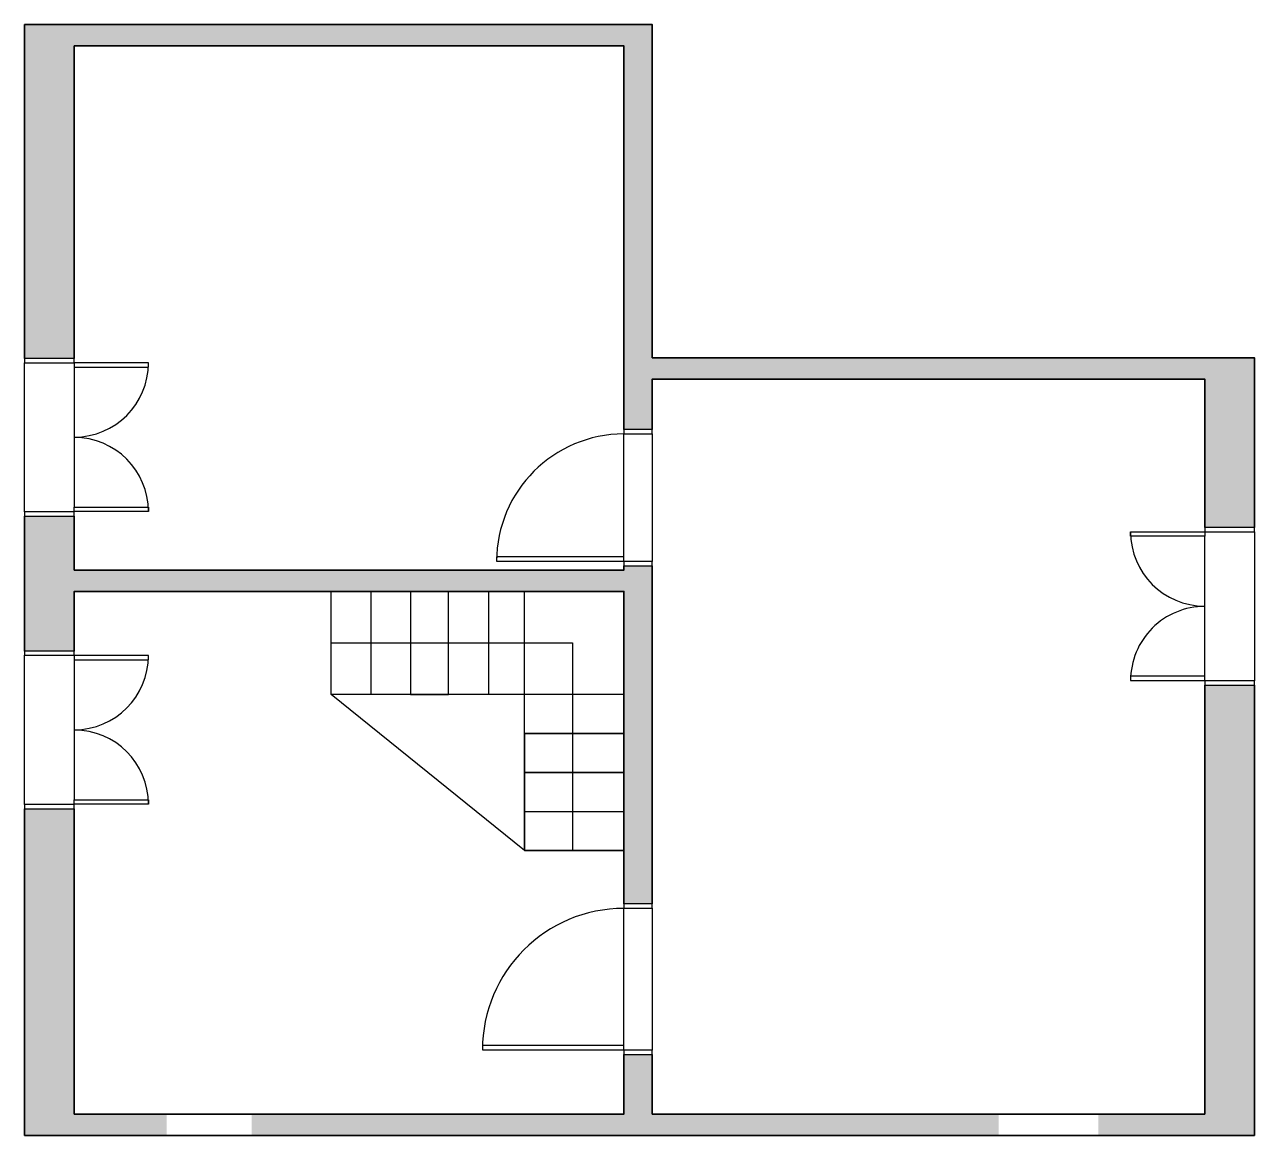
# Model space of a CAD drawing. Header units: millimetres. Extents: x 25173 to 33833, y -16174 to -8354.
import ezdxf

# ---------------------------------------------------------------- set-up
doc = ezdxf.new("R2010")
doc.units = ezdxf.units.MM
for name, color, linetype, lineweight in [('A-ALV-___-___-EXI', 250, 'Continuous', 35), ('A-ESC-___-___-EXI', 250, 'Continuous', 25), ('A-JAN-___-___-EXI', 250, 'Continuous', 25), ('A-POR-___-___-EXI', 250, 'Continuous', 25)]:
    doc.layers.add(name, color=color, linetype=linetype, lineweight=lineweight)

# ---------------------------------------------------------------- blocks, each defined once
blk = doc.blocks.new('porta multiplas_original - Simples - 90 cm-22836972-Planta baixa - Sótão_')
at = {"layer": 'A-JAN-___-___-EXI'}
blk.add_arc((-448, 100), 896, 360, 90, dxfattribs=at)
at = {"layer": 'A-POR-___-___-EXI'}
for p, q in [((-418, 996), (-448, 996)), ((-448, 996), (-448, 100)), ((-418, 100), (-418, 996)), ((-450, 100), (-480, 100)), ((-480, 100), (-480, -100)), ((-450, -100), (-450, 100)), ((-448, 100), (-418, 100)), ((480, 100), (450, 100)), ((450, 100), (450, -100)), ((480, -100), (480, 100)), ((-480, -100), (-450, -100)), ((450, -100), (480, -100))]:
    blk.add_line(p, q, dxfattribs=at)
blk = doc.blocks.new('porta multiplas_original - 100-22836899-Planta baixa - Sótão_')
at = {"layer": 'A-JAN-___-___-EXI'}
blk.add_arc((-498, 100), 996, 360, 90, dxfattribs=at)
at = {"layer": 'A-POR-___-___-EXI'}
for p, q in [((-468, 1096), (-498, 1096)), ((-498, 1096), (-498, 100)), ((-468, 100), (-468, 1096)), ((-500, 100), (-530, 100)), ((-530, 100), (-530, -100)), ((-500, -100), (-500, 100)), ((-498, 100), (-468, 100)), ((530, 100), (500, 100)), ((500, 100), (500, -100)), ((530, -100), (530, 100)), ((-530, -100), (-500, -100)), ((500, -100), (530, -100))]:
    blk.add_line(p, q, dxfattribs=at)
blk = doc.blocks.new('porta multiplas_original - Dupla - 70 cm-22836745-Planta baixa - Sótão_')
at = {"layer": 'A-JAN-___-___-EXI'}
for centre, start, end in [((-523, 175), 360, 90), ((523, 175), 90, 180)]:
    blk.add_arc(centre, 522, start, end, dxfattribs=at)
at = {"layer": 'A-POR-___-___-EXI'}
for p, q in [((-493, 697), (-523, 697)), ((-523, 697), (-523, 175)), ((-493, 175), (-493, 697)), ((493, 175), (493, 697)), ((493, 697), (523, 697)), ((523, 697), (523, 175)), ((-525, 175), (-555, 175)), ((-555, 175), (-555, -175)), ((-525, -175), (-525, 175)), ((-523, 175), (-493, 175)), ((523, 175), (493, 175)), ((555, 175), (525, 175)), ((525, 175), (525, -175)), ((555, -175), (555, 175)), ((-555, -175), (-525, -175)), ((525, -175), (555, -175))]:
    blk.add_line(p, q, dxfattribs=at)

msp = doc.modelspace()

# ---------------------------------------------------------------- hatches: boundary and pattern name
at = {"layer": 'A-ALV-___-___-EXI'}
h = msp.add_hatch(color=11, dxfattribs=at)
h.paths.add_polyline_path([(25173.2, -16024), (25523.2, -16024), (25523.2, -13874), (25173.2, -13874)])
h.paths.add_polyline_path([(25173.2, -12764), (25523.2, -12764), (25523.2, -11814), (25173.2, -11814), (25173.2, -12264.2)])
h.paths.add_polyline_path([(25173.2, -10704), (25523.2, -10704), (25523.2, -8354), (25173.2, -8354)])
for points in [[(29503.8, -8504), (29593.2, -8504), (29593.2, -8354), (25523.2, -8354), (25523.2, -8504), (29393.2, -8504)], [(33833.2, -10849), (33833.2, -10699), (29593.2, -10699), (29593.2, -10849), (33483.2, -10849)], [(29393.2, -12344), (29393.2, -12194), (25523.2, -12194), (25523.2, -12344)], [(26173.2, -16174), (26173.2, -16024), (25173.2, -16024), (25173.2, -16174)], [(32033.2, -16174), (32033.2, -16024), (26773.2, -16024), (26773.2, -16174), (29503.8, -16174)], [(33833.2, -16174), (33833.2, -16024), (32733.2, -16024), (32733.2, -16174)]]:
    msp.add_hatch(color=11, dxfattribs=at).paths.add_polyline_path(points)
h = msp.add_hatch(color=11, dxfattribs=at)
h.paths.add_polyline_path([(29393.2, -16024), (29593.2, -16024), (29593.2, -15604), (29393.2, -15604)])
h.paths.add_polyline_path([(29503.8, -14544), (29593.2, -14544), (29593.2, -12164), (29393.2, -12164), (29393.2, -14544)])
h.paths.add_polyline_path([(29503.8, -11204), (29593.2, -11204), (29593.2, -8504), (29393.2, -8504), (29393.2, -11204)])
h = msp.add_hatch(color=11, dxfattribs=at)
h.paths.add_polyline_path([(33833.2, -16024), (33833.2, -13004), (33483.2, -13004), (33483.2, -16024)])
h.paths.add_polyline_path([(33483.2, -11894), (33833.2, -11894), (33833.2, -10849), (33483.2, -10849)])

# ---------------------------------------------------------------- linework, layer by layer
at = {"layer": 'A-ALV-___-___-EXI', "color": 250}
for p, q in [((25523.2, -10734), (25523.2, -10736)), ((25523.2, -11782), (25523.2, -11784)), ((33483.2, -11926), (33483.2, -11924)), ((29393.2, -12134), (29393.2, -12132)), ((25523.2, -12794), (25523.2, -12796)), ((33483.2, -12974), (33483.2, -12972)), ((25523.2, -13842), (25523.2, -13844)), ((29393.2, -15574), (29393.2, -15572))]:
    msp.add_line(p, q, dxfattribs=at)
at = {"layer": 'A-ALV-___-___-EXI', "color": 7, "lineweight": 35}
for p, q in [((25173.2, -11814), (25173.2, -12764)), ((29593.2, -14544), (29593.2, -12164))]:
    msp.add_line(p, q, dxfattribs=at)
for points in [[(33833.2, -11894), (33833.2, -10699), (29593.2, -10699), (29593.2, -8354), (25173.2, -8354), (25173.2, -10704)], [(25523.2, -10704), (25523.2, -8504), (29393.2, -8504), (29393.2, -11204)], [(29593.2, -11204), (29593.2, -10849), (33483.2, -10849), (33483.2, -11894)], [(29393.2, -12164), (29393.2, -12194), (25523.2, -12194), (25523.2, -11814)], [(25523.2, -12764), (25523.2, -12344), (29393.2, -12344), (29393.2, -14544)], [(25173.2, -13874), (25173.2, -16174), (33833.2, -16174), (33833.2, -13004)], [(33483.2, -13004), (33483.2, -16024), (29593.2, -16024), (29593.2, -15604)], [(29393.2, -15604), (29393.2, -16024), (25523.2, -16024), (25523.2, -13874)]]:
    msp.add_lwpolyline(points, dxfattribs=at)
at = {"layer": 'A-ESC-___-___-EXI'}
for points in [[(28693.2, -13344.4), (29393.2, -13344.4), (28693.2, -13344.4), (28693.2, -14169.4), (29393.2, -14169.4), (29393.2, -13069.4), (29393.2, -13344.4), (29393.2, -14169.4), (28693.2, -14169.4), (28693.2, -13619.4), (29393.2, -13619.4), (29393.2, -14169.4), (28693.2, -14169.4), (27331.8, -13069.4), (27331.8, -12344), (28693.2, -12344), (29393.2, -12344), (29393.2, -14169.4), (28693.2, -14169.4), (28693.2, -12344)], [(28693.2, -13619.4), (29393.2, -13619.4), (29393.2, -13069.4), (27331.8, -13069.4), (27331.8, -12344), (29393.2, -12344), (29393.2, -13069.4)], [(27331.8, -12706.7), (29031.8, -12706.7), (29031.8, -14169.4)]]:
    msp.add_lwpolyline(points, dxfattribs=at)
for points in [[(28438.9, -13069.4), (27613.4, -13069.4), (27613.4, -12344), (28438.9, -12344)], [(28157.3, -12344), (27890.2, -12344), (27890.2, -13069.4), (28157.3, -13069.4)], [(29393.2, -13619.4), (28693.2, -13619.4), (28693.2, -13894.4), (29393.2, -13894.4)]]:
    msp.add_lwpolyline(points, close=True, dxfattribs=at)
at = {"layer": 'A-JAN-___-___-EXI', "color": 250}
for p, q in [((25173.2, -11784), (25173.2, -10734)), ((25523.2, -10766), (25523.2, -11752)), ((25173.2, -13844), (25173.2, -12794)), ((25523.2, -12826), (25523.2, -13812))]:
    msp.add_line(p, q, dxfattribs=at)
at = {"layer": 'A-POR-___-___-EXI', "color": 250}
for p, q in [((29393.2, -12102), (29393.2, -11234)), ((29593.2, -11234), (29593.2, -12134)), ((33833.2, -11924), (33833.2, -12974)), ((33483.2, -12942), (33483.2, -11956)), ((29393.2, -15542), (29393.2, -14574)), ((29593.2, -14574), (29593.2, -15574))]:
    msp.add_line(p, q, dxfattribs=at)

# ---------------------------------------------------------------- block references
at = {"layer": 'A-JAN-___-___-EXI', "rotation": 269.9999999999999}
for p in [(25348.2, -11259), (25348.2, -13319)]:
    msp.add_blockref('porta multiplas_original - Dupla - 70 cm-22836745-Planta baixa - Sótão_', p, dxfattribs=at)
at = {"layer": 'A-POR-___-___-EXI'}
for name, p, rotation in [('porta multiplas_original - Simples - 90 cm-22836972-Planta baixa - Sótão_', (29493.2, -11684), 89.99999999999969), ('porta multiplas_original - Dupla - 70 cm-22836745-Planta baixa - Sótão_', (33658.2, -12449), 89.99999999999972), ('porta multiplas_original - 100-22836899-Planta baixa - Sótão_', (29493.2, -15074), 89.99999999999969)]:
    msp.add_blockref(name, p, dxfattribs=dict(at, rotation=rotation))

doc.saveas('drawing.dxf')
